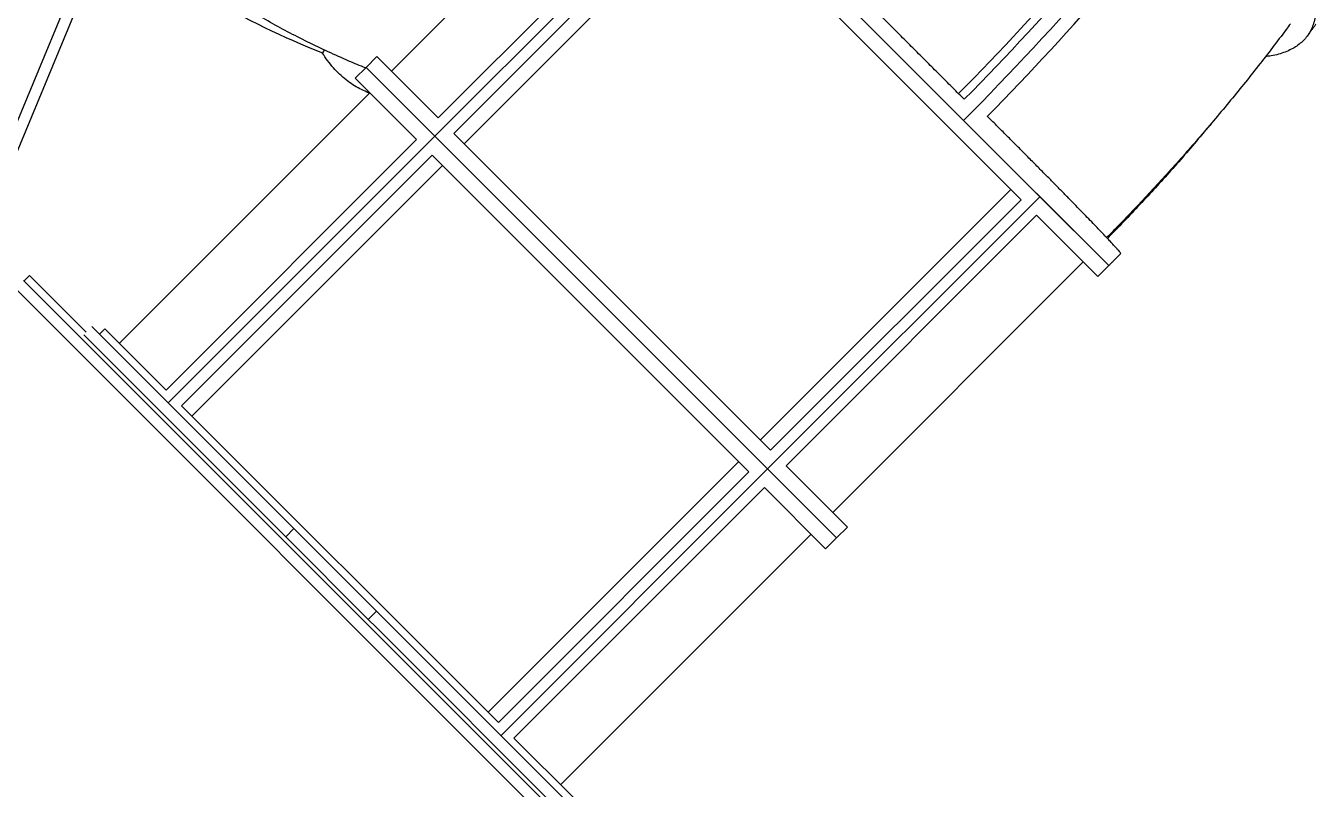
# Model space of a CAD drawing. Header units: millimetres. Extents: x -7616 to 421613, y 91067 to 341353.
# Drawn here: x 184709 to 186384, y 176240 to 177231 of the extents above; entities that cross this region are included whole.
import ezdxf

# ---------------------------------------------------------------- set-up
doc = ezdxf.new("R2010")
doc.units = ezdxf.units.MM
doc.header["$LTSCALE"] = 500
doc.header["$MEASUREMENT"] = 0
doc.linetypes.add('H0', pattern=[0.3, 0.2, -0.1])
doc.layers.add('e-plan', color=9, linetype='CONTINUOUS')

# ---------------------------------------------------------------- blocks, each defined once
blk = doc.blocks.new('A$C633402C3')
at = {"layer": 'e-plan'}
for p, q in [((112217.3, 86065.2), (111892, 85739.9)), ((112235.7, 86075), (112634.8, 85675.9)), ((112301.9, 86008.8), (111948.3, 85655.3)), ((112301.9, 86008.8), (111948.3, 85655.3)), ((112278, 86004.4), (111952.7, 85679.2)), ((112733.9, 85576.8), (112301.9, 86008.8)), ((111972.8, 85659), (112298.1, 85984.3)), ((112298.1, 85984.3), (112709.5, 85572.9)), ((112311.6, 85970.8), (111986.3, 85645.5)), ((111374.3, 85598.1), (111513.7, 85934.5)), ((111388.2, 85592.4), (111527.5, 85928.8)), ((111804.6, 85767.3), (111802.2, 85763.5)), ((111873, 85758.9), (111858.9, 85744.7)), ((111952.7, 85679.2), (111873, 85758.9)), ((111858.9, 85744.7), (111844.7, 85730.6)), ((111948.3, 85655.3), (111858.9, 85744.7)), ((111858.9, 85744.7), (111948.3, 85655.3)), ((111844.7, 85730.6), (111924.4, 85650.9)), ((111863.7, 85711.6), (111538.4, 85386.3)), ((112634.8, 85675.9), (112823.4, 85487.4)), ((112384.3, 85247.6), (111972.8, 85659)), ((111924.4, 85650.9), (111599.2, 85325.6)), ((111948.3, 85655.3), (111602.1, 85309)), ((111948.3, 85655.3), (111602.1, 85309)), ((112380.4, 85223.3), (111948.3, 85655.3)), ((111948.3, 85655.3), (112380.4, 85223.3)), ((111619.3, 85305.5), (111944.6, 85630.8)), ((111944.6, 85630.8), (112356, 85219.4)), ((111958.1, 85617.3), (111632.8, 85292)), ((112696.1, 85586.3), (112370.9, 85261)), ((112733.9, 85576.8), (112380.4, 85223.3)), ((112733.9, 85576.8), (112380.4, 85223.3)), ((112823.4, 85487.4), (112733.9, 85576.8)), ((112709.5, 85572.9), (112384.3, 85247.6)), ((112404.4, 85227.5), (112729.6, 85552.8)), ((112729.6, 85552.8), (112809.2, 85473.2)), ((112790.2, 85492.2), (112465, 85166.9)), ((111421.9, 85474.6), (111414.8, 85467.5)), ((111495.6, 85400.9), (111421.9, 85474.6)), ((111495.6, 85400.9), (111421.9, 85474.6)), ((111421.9, 85474.6), (111421.9, 85474.6)), ((112823.4, 85487.4), (112809.2, 85473.2)), ((112182.7, 84678.4), (111403.5, 85457.6)), ((111414.1, 85468.2), (112193.4, 84689)), ((111502.9, 85408.1), (111754.9, 85156.2)), ((111492.3, 85397.5), (111744.3, 85145.6)), ((111519.5, 85405.3), (111512.6, 85398.4)), ((111599.2, 85325.6), (111519.5, 85405.3)), ((112030.7, 84894.1), (111619.3, 85305.5)), ((112342.6, 85232.8), (112017.3, 84907.5)), ((112380.4, 85223.3), (112034.1, 84877)), ((112380.4, 85223.3), (112034.1, 84877)), ((112469.8, 85133.8), (112380.4, 85223.3)), ((112380.4, 85223.3), (112469.8, 85133.8)), ((112484, 85147.9), (112404.4, 85227.5)), ((112356, 85219.4), (112030.7, 84894.1)), ((112050.8, 84874), (112376.1, 85199.2)), ((112376.1, 85199.2), (112455.7, 85119.7)), ((111754.9, 85156.2), (111765.2, 85145.9)), ((111754.6, 85135.3), (111744.3, 85145.6)), ((111754.6, 85135.3), (111765.2, 85145.9)), ((111765.2, 85145.9), (111872.4, 85038.6)), ((112436.7, 85138.6), (112111.4, 84813.4)), ((112484, 85147.9), (112469.8, 85133.8)), ((111754.6, 85135.3), (111861.8, 85028)), ((112469.8, 85133.8), (112455.7, 85119.7)), ((111861.8, 85028), (111872.4, 85038.6)), ((111872.4, 85038.6), (111882.7, 85028.4)), ((111872.1, 85017.8), (111861.8, 85028)), ((111882.7, 85028.4), (112134.6, 84776.4)), ((111872.1, 85017.8), (112124, 84765.8)), ((112130.4, 84794.4), (112050.8, 84874))]:
    blk.add_line(p, q, dxfattribs=at)
for centre, major_axis, ratio, start_param, end_param in [((112274.4, 86036.4), (-941.8, -941.9), 0.382683, 1.570796, 1.963495), ((112274.4, 86036.4), (941.8, 941.9), 0.382683, 4.712389, 5.105088), ((112266.7, 86044), (-908.2, -908.3), 0.382683, 1.586368, 1.949777), ((112261.3, 86049.4), (-941.5, -941.6), 0.382683, 1.585817, 1.94422), ((112287.4, 86023.3), (941.5, 941.6), 0.382683, 4.731665, 5.090067), ((112491.3, 86812.8), (-1171.7, -632.5), 0.802047, 0.305871, 0.592122)]:
    blk.add_ellipse(centre, major_axis=major_axis, ratio=ratio, start_param=start_param, end_param=end_param, dxfattribs=at)
for points, knots in [([(112635.7, 85703.3), (112635.6, 85703.4), (112635.5, 85703.5), (112630.8, 85708.2), (112626.1, 85712.9), (112616.5, 85722.5), (112611.6, 85727.4), (112601.6, 85737.4), (112596.6, 85742.4), (112586.6, 85752.4), (112581.5, 85757.5), (112571.4, 85767.6), (112566.3, 85772.7), (112556.3, 85782.7), (112551.3, 85787.7), (112541.5, 85797.5), (112536.7, 85802.3), (112527.3, 85811.7), (112522.5, 85816.5), (112512.7, 85826.3), (112507.7, 85831.3), (112497.7, 85841.3), (112492.6, 85846.4), (112482.5, 85856.5), (112477.4, 85861.6), (112467.4, 85871.6), (112462.4, 85876.6), (112452.4, 85886.6), (112447.5, 85891.5), (112437.9, 85901.1), (112433.2, 85905.8), (112424, 85915), (112419.5, 85919.5), (112410.7, 85928.2), (112406.3, 85932.7), (112397.5, 85941.5), (112393, 85946), (112384.1, 85954.9), (112379.7, 85959.3), (112370.9, 85968.1), (112366.6, 85972.4), (112358, 85981), (112353.8, 85985.2), (112345.6, 85993.4), (112341.6, 85997.4), (112333.8, 86005.2), (112330.1, 86008.9), (112322.8, 86016.2), (112319.3, 86019.7), (112312.7, 86026.3), (112309.3, 86029.7), (112302.7, 86036.3), (112299.5, 86039.5), (112293.1, 86045.9), (112289.9, 86049.1), (112283.8, 86055.2), (112280.8, 86058.1), (112275.1, 86063.9), (112272.4, 86066.6), (112267.1, 86071.8), (112264.6, 86074.3), (112259.9, 86079.1), (112257.7, 86081.3), (112255.6, 86083.4), (112255.5, 86083.5), (112255.5, 86083.5)], [19.600922, 19.600922, 19.600922, 19.600922, 19.992056, 19.992056, 39.984112, 39.984112, 59.976168, 59.976168, 79.968224, 79.968224, 99.96028, 99.96028, 119.952336, 119.952336, 139.944393, 139.944393, 159.936449, 159.936449, 179.929657, 179.929657, 199.922865, 199.922865, 219.916072, 219.916072, 239.90928, 239.90928, 259.902488, 259.902488, 279.895696, 279.895696, 299.888904, 299.888904, 319.882112, 319.882112, 339.877344, 339.877344, 359.872577, 359.872577, 379.867809, 379.867809, 399.863041, 399.863041, 419.858274, 419.858274, 439.853506, 439.853506, 459.848738, 459.848738, 479.843971, 479.843971, 499.842497, 499.842497, 519.841023, 519.841023, 539.839549, 539.839549, 559.838075, 559.838075, 579.836601, 579.836601, 599.835127, 599.835127, 619.833653, 619.833653, 620.231169, 620.231169, 620.231169, 620.231169]), ([(112969.5, 86035.6), (112969.6, 86035.5), (112969.7, 86035.4), (112974.1, 86030.8), (112978.5, 86026.2), (112987, 86016.9), (112991.2, 86012.2), (112999.5, 86002.8), (113003.5, 85998.1), (113011.4, 85988.8), (113015.2, 85984.1), (113022.5, 85974.9), (113026, 85970.3), (113032.7, 85961.3), (113036, 85956.9), (113042, 85948.3), (113044.9, 85944.1), (113050.3, 85935.9), (113052.9, 85931.8), (113058.1, 85923.5), (113060.5, 85919.3), (113065.3, 85910.9), (113067.5, 85906.8), (113071.8, 85898.5), (113073.8, 85894.4), (113077.4, 85886.3), (113079.1, 85882.4), (113082.2, 85874.6), (113083.6, 85870.8), (113086.1, 85863.5), (113087.2, 85859.9), (113089, 85853), (113089.8, 85849.7), (113091, 85843.3), (113091.5, 85840.2), (113092.3, 85833.8), (113092.5, 85830.7), (113092.7, 85824.6), (113092.7, 85821.6), (113092.3, 85815.7), (113091.9, 85812.8), (113090.9, 85807.3), (113090.2, 85804.6), (113088.6, 85799.5), (113087.7, 85797.1), (113085.5, 85792.5), (113084.3, 85790.3), (113081.6, 85786.2), (113080.1, 85784.2), (113077.1, 85780.6), (113075.4, 85778.9), (113071.6, 85775.6), (113069.6, 85774), (113065.2, 85771), (113062.9, 85769.6), (113057.9, 85767), (113055.3, 85765.8), (113049.7, 85763.6), (113046.8, 85762.7), (113040.7, 85761), (113037.5, 85760.3), (113031.8, 85759.3), (113029.3, 85758.9), (113026.8, 85758.6)], [19.600922, 19.600922, 19.600922, 19.600922, 19.992056, 19.992056, 39.984112, 39.984112, 59.976168, 59.976168, 79.968224, 79.968224, 99.96028, 99.96028, 119.952336, 119.952336, 139.944393, 139.944393, 159.936449, 159.936449, 179.929657, 179.929657, 199.922865, 199.922865, 219.916072, 219.916072, 239.90928, 239.90928, 259.902488, 259.902488, 279.895696, 279.895696, 299.888904, 299.888904, 319.882112, 319.882112, 339.877344, 339.877344, 359.872577, 359.872577, 379.867809, 379.867809, 399.863041, 399.863041, 419.858274, 419.858274, 439.853506, 439.853506, 459.848738, 459.848738, 479.843971, 479.843971, 499.842497, 499.842497, 519.841023, 519.841023, 539.839549, 539.839549, 559.838075, 559.838075, 579.836601, 579.836601, 599.835127, 599.835127, 614.958261, 614.958261, 614.958261, 614.958261]), ([(111858.2, 85744), (111851, 85746.9), (111843.8, 85749.9), (111827.6, 85756.9), (111818.6, 85760.9), (111800.8, 85769.1), (111791.9, 85773.3), (111774.4, 85782), (111765.7, 85786.5), (111748.4, 85795.6), (111739.9, 85800.2), (111723, 85809.8), (111714.6, 85814.7), (111698, 85824.6), (111689.8, 85829.7), (111673.5, 85840.1), (111665.5, 85845.4), (111649.6, 85856.2), (111641.7, 85861.7), (111626.2, 85872.8), (111618.5, 85878.5), (111603.3, 85890.1), (111595.8, 85896), (111584.9, 85904.8), (111581.4, 85907.6), (111578, 85910.5)], [15.179367, 15.179367, 15.179367, 15.179367, 40.002262, 40.002262, 71.537436, 71.537436, 103.005687, 103.005687, 134.404719, 134.404719, 165.734151, 165.734151, 196.993977, 196.993977, 228.184574, 228.184574, 259.306701, 259.306701, 290.361499, 290.361499, 321.350482, 321.350482, 352.275527, 352.275527, 366.810668, 366.810668, 366.810668, 366.810668]), ([(113059.2, 85801.4), (113057.3, 85798.8), (113055.4, 85796.3), (113047.8, 85786), (113041.9, 85778.3), (113029.9, 85762.6), (113023.7, 85754.6), (113011.2, 85738.6), (113004.9, 85730.6), (112992.1, 85714.8), (112985.7, 85706.9), (112972.7, 85691.2), (112966.1, 85683.3), (112952.9, 85667.7), (112946.3, 85660), (112932.9, 85644.5), (112926.2, 85636.8), (112912.6, 85621.5), (112905.7, 85613.9), (112892, 85598.7), (112885, 85591.1), (112871.1, 85576.1), (112864, 85568.6), (112849.9, 85553.8), (112842.8, 85546.4), (112830.7, 85533.9), (112825.7, 85528.8), (112820.6, 85523.7)], [0, 0, 0, 0, 10.000082, 10.000082, 40.002303, 40.002303, 71.389917, 71.389917, 102.674877, 102.674877, 133.866024, 133.866024, 164.974167, 164.974167, 196.009615, 196.009615, 226.982223, 226.982223, 257.901456, 257.901456, 288.776437, 288.776437, 319.616006, 319.616006, 350.428775, 350.428775, 371.823476, 371.823476, 371.823476, 371.823476]), ([(113092.4, 85801), (113091.7, 85800), (113090.9, 85799), (113089.4, 85796.9), (113088.7, 85795.9), (113087.1, 85793.8), (113086.4, 85792.8), (113084.9, 85790.7), (113084.1, 85789.7), (113082.6, 85787.6), (113081.8, 85786.6), (113081.1, 85785.5)], [1.33530196, 1.33530196, 1.33530196, 1.33530196, 1.33902092, 1.33902092, 1.34273988, 1.34273988, 1.34645884, 1.34645884, 1.3501778, 1.3501778, 1.35389676, 1.35389676, 1.35389676, 1.35389676]), ([(111863.5, 85711.4), (111862.4, 85711.9), (111861.2, 85712.3), (111857, 85714), (111853.9, 85715.4), (111847.8, 85718.5), (111844.7, 85720.3), (111838.8, 85724.2), (111835.8, 85726.3), (111830, 85730.9), (111827.2, 85733.3), (111821.7, 85738.6), (111819, 85741.4), (111813.9, 85747.2), (111811.4, 85750.3), (111806.7, 85756.7), (111804.4, 85760), (111802.2, 85763.4), (111802.2, 85763.5), (111802.2, 85763.5)], [2391.652153, 2391.652153, 2391.652153, 2391.652153, 2399.212949, 2399.212949, 2419.205815, 2419.205815, 2439.198681, 2439.198681, 2459.191548, 2459.191548, 2479.184414, 2479.184414, 2499.177281, 2499.177281, 2519.170147, 2519.170147, 2539.163014, 2539.163014, 2539.554949, 2539.554949, 2539.554949, 2539.554949]), ([(112838.9, 85503), (112838.9, 85503), (112838.9, 85503.2), (112838.5, 85503.8), (112838.3, 85504.2), (112837.4, 85505.3), (112836.9, 85506), (112835.5, 85507.6), (112834.7, 85508.5), (112832.8, 85510.6), (112831.7, 85511.8), (112829.3, 85514.4), (112828, 85515.9), (112825.2, 85518.9), (112823.7, 85520.5), (112820.4, 85524), (112818.7, 85525.7), (112815.2, 85529.4), (112813.3, 85531.4), (112809.2, 85535.7), (112807.1, 85538), (112802.4, 85542.8), (112800, 85545.3), (112794.8, 85550.7), (112792.1, 85553.5), (112786.5, 85559.2), (112783.5, 85562.2), (112777.5, 85568.4), (112774.4, 85571.6), (112768.1, 85578.1), (112764.8, 85581.4), (112758.3, 85588), (112755, 85591.4), (112748.4, 85598.1), (112744.9, 85601.6), (112737.7, 85608.9), (112733.9, 85612.7), (112726.2, 85620.5), (112722.2, 85624.5), (112714.1, 85632.7), (112709.9, 85637), (112701.4, 85645.5), (112697, 85649.9), (112688.3, 85658.7), (112683.8, 85663.1), (112675, 85672), (112670.5, 85676.5), (112666, 85681), (112665.9, 85681.1), (112665.8, 85681.2)], [2079.353129, 2079.353129, 2079.353129, 2079.353129, 2099.315647, 2099.315647, 2119.308948, 2119.308948, 2139.30225, 2139.30225, 2159.295551, 2159.295551, 2179.288852, 2179.288852, 2199.282153, 2199.282153, 2219.275454, 2219.275454, 2239.268755, 2239.268755, 2259.26178, 2259.26178, 2279.254804, 2279.254804, 2299.247828, 2299.247828, 2319.240852, 2319.240852, 2339.233876, 2339.233876, 2359.2269, 2359.2269, 2379.219924, 2379.219924, 2399.212949, 2399.212949, 2419.205815, 2419.205815, 2439.198681, 2439.198681, 2459.191548, 2459.191548, 2479.184414, 2479.184414, 2499.177281, 2499.177281, 2519.170147, 2519.170147, 2539.163014, 2539.163014, 2539.554949, 2539.554949, 2539.554949, 2539.554949]), ([(112956.1, 85671.5), (112951.5, 85665.9), (112946.8, 85660.3), (112935.4, 85646.8), (112928.6, 85638.8), (112915.1, 85623.2), (112908.3, 85615.5), (112894.8, 85600.4), (112888.1, 85593), (112875, 85578.7), (112868.2, 85571.3), (112854.3, 85556.5), (112847.2, 85549), (112833.9, 85535.2), (112827.8, 85529), (112821.6, 85522.7)], [2788.303357, 2788.303357, 2788.303357, 2788.303357, 2808.6807, 2808.6807, 2838.068808, 2838.068808, 2867.456917, 2867.456917, 2896.845025, 2896.845025, 2926.186519, 2926.186519, 2955.528013, 2955.528013, 2979.814517, 2979.814517, 2979.814517, 2979.814517]), ([(112838.9, 85503), (112837.8, 85501.9), (112836.8, 85500.9), (112834.8, 85498.8), (112833.7, 85497.8), (112831.7, 85495.7), (112830.6, 85494.6), (112828.6, 85492.6), (112827.5, 85491.5), (112825.4, 85489.4), (112824.4, 85488.4), (112823.4, 85487.4)], [1.70733683, 1.70733683, 1.70733683, 1.70733683, 1.71146968, 1.71146968, 1.71560252, 1.71560252, 1.71973536, 1.71973536, 1.7238682, 1.7238682, 1.72800105, 1.72800105, 1.72800105, 1.72800105])]:
    blk.add_open_spline(points, degree=3, knots=knots, dxfattribs=at)
blk.add_open_spline([(111860.2, 85712.7), (111861.3, 85712.2), (111862.4, 85711.8), (111863.5, 85711.4)], degree=3, dxfattribs=at)

msp = doc.modelspace()

# ---------------------------------------------------------------- block references
at = {"layer": 'e-plan', "linetype": 'H0'}
msp.add_blockref('A$C633402C3', (73291.5, 91432.6), dxfattribs=at)

doc.saveas('drawing.dxf')
